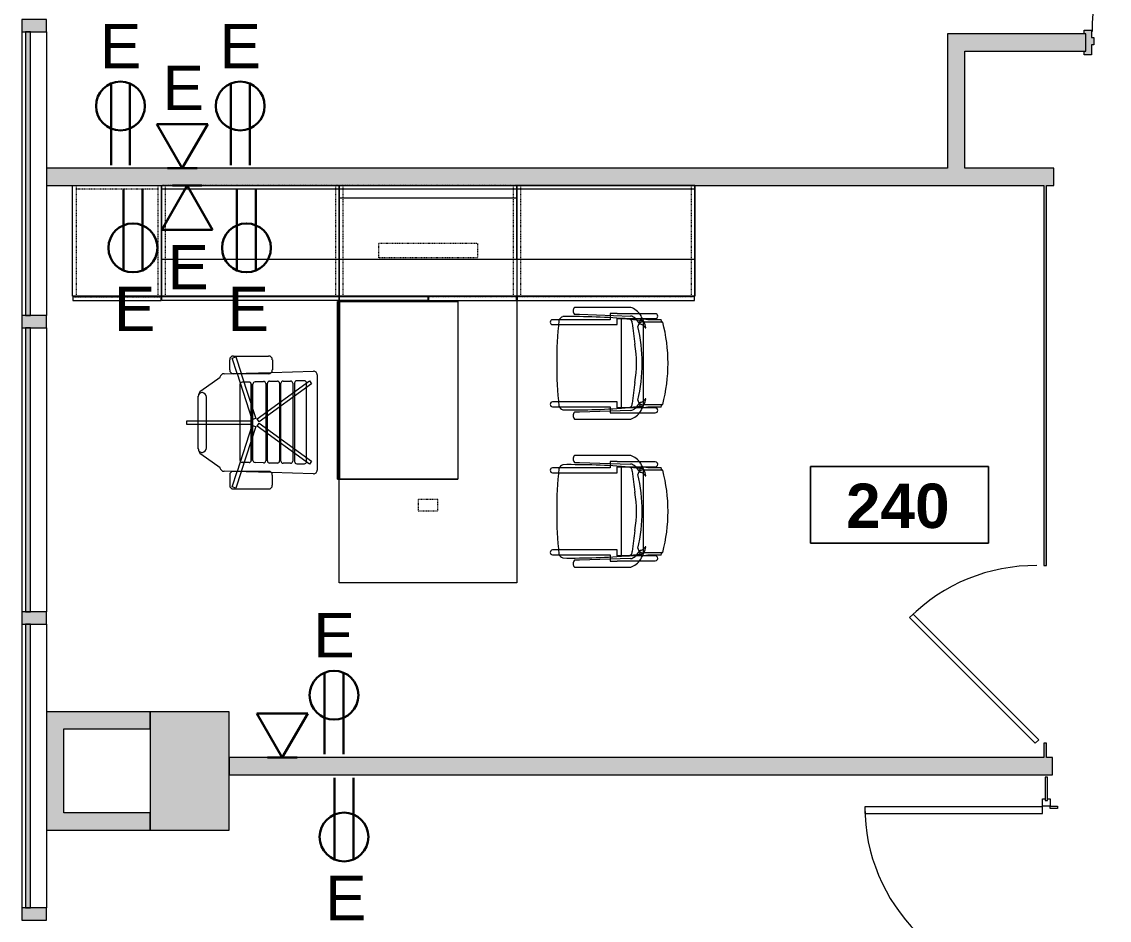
# Model space of a CAD drawing. Header units: inches. Extents: x 1180 to 3050, y -149 to 1363.
# Drawn here: x 1180.4 to 1400.6, y 1053.5 to 1235.6 of the extents above; entities that cross this region are included whole.
import ezdxf

# ---------------------------------------------------------------- set-up
doc = ezdxf.new("R2010")
doc.units = ezdxf.units.IN
doc.header["$MEASUREMENT"] = 0
doc.linetypes.add('Dash', pattern=[0.25, 0.125, -0.125])
for name, color, linetype, lineweight in [('A-ANNO-NOTE', 131, 'Continuous', 30), ('A-AREA-IDEN', 2, 'Continuous', 9), ('A-COLS', 52, 'Continuous', 13), ('A-DOOR', 31, 'Continuous', 13), ('A-GLAZ-CURT', 52, 'Continuous', 13), ('A-GLAZ-CWMG', 51, 'Continuous', 13), ('A-WALL-PATT', 111, 'Continuous', 13), ('I-FURN', 30, 'Continuous', 9), ('I-FURN-PNLS', 30, 'Dash', 9), ('I-WALL', 2, 'Continuous', 13)]:
    doc.layers.add(name, color=color, linetype=linetype, lineweight=lineweight)
doc.styles.add('Swis721 Lt BT', font='swissl.ttf', dxfattribs={"height": 9})
doc.styles.add('Swis721 Lt BT_B_1', font='', dxfattribs={"height": 9})
doc.styles.get('Swis721 Lt BT_B_1').set_extended_font_data('Swis721 Lt BT', bold=True)

# ---------------------------------------------------------------- blocks, each defined once
blk = doc.blocks.new('Column Set - Column Set-6509051-FIRST FLOOR POWER _ SIGNAL')
at = {"layer": 'A-COLS', "lineweight": 9}
h = blk.add_hatch(color=7, dxfattribs=at)
h.paths.add_polyline_path([(3038.48, -123.25), (3038.48, -107.25), (3019.98, -107.25), (3019.98, -123.25)], flags=0)
h.paths.add_polyline_path([(2642.36, -123.25), (2651.67, -123.25), (2651.67, -107.25), (2642.36, -107.25)], flags=0)
h.paths.add_polyline_path([(2666.36, -123.25), (2666.36, -107.25), (2655.17, -107.25), (2655.17, -123.25)], flags=0)
h.paths.add_polyline_path([(2411.67, -123.25), (2411.67, -107.25), (2402.36, -107.25), (2402.36, -123.25)], flags=0)
h.paths.add_polyline_path([(2426.36, -123.25), (2426.36, -107.25), (2415.17, -107.25), (2415.17, -123.25)], flags=0)
h.paths.add_polyline_path([(2175.17, -123.25), (2186.36, -123.25), (2186.36, -107.25), (2175.17, -107.25), (2175.17, -115.8)], flags=0)
h.paths.add_polyline_path([(2162.36, -123.25), (2171.67, -123.25), (2171.67, -107.25), (2162.36, -107.25)], flags=0)
h.paths.add_polyline_path([(1922.3, -123.25), (1931.67, -123.25), (1931.67, -107.25), (1922.3, -107.25)], flags=0)
h.paths.add_polyline_path([(1935.17, -123.25), (1946.3, -123.25), (1946.3, -107.25), (1935.17, -107.25), (1935.17, -115.84)], flags=0)
h.paths.add_polyline_path([(1586.3, -123.25), (1586.3, -107.25), (1562.3, -107.25), (1562.3, -123.25), (1566.26, -123.25)], flags=0)
h.paths.add_polyline_path([(1571.47, 54.24), (1582.78, 65.55), (1565.81, 82.52), (1554.5, 71.21), (1567.73, 57.98)], flags=0)
h.paths.add_polyline_path([(3038.48, 111.75), (3038.48, 135.75), (3019.98, 135.75), (3019.98, 111.75), (3020.29, 111.75)], flags=0)
h.paths.add_polyline_path([(2642.36, 111.75), (2666.36, 111.75), (2666.36, 117.5), (2666.31, 117.5), (2666.31, 123.5), (2666.36, 123.5), (2666.36, 135.75), (2642.36, 135.75)], flags=0)
h.paths.add_polyline_path([(2882.36, 111.75), (2906.36, 111.75), (2906.36, 116.09), (2906.29, 116.09), (2906.29, 135.75), (2882.36, 135.75), (2882.36, 117.5)], flags=0)
h.paths.add_polyline_path([(2402.36, 111.75), (2426.36, 111.75), (2426.36, 135.75), (2402.36, 135.75), (2402.36, 123.07)], flags=0)
h.paths.add_polyline_path([(2162.36, 111.75), (2186.36, 111.75), (2186.36, 135.75), (2162.36, 135.75)], flags=0)
h.paths.add_polyline_path([(1922.3, 111.75), (1946.3, 111.75), (1946.3, 135.75), (1922.3, 135.75)], flags=0)
h.paths.add_polyline_path([(1681.4, 111.75), (1705.4, 111.75), (1705.4, 135.75), (1681.4, 135.75)], flags=0)
h.paths.add_polyline_path([(1401.76, 223.95), (1413.08, 235.26), (1396.11, 252.23), (1384.79, 240.92), (1398.32, 227.38)], flags=0)
h.paths.add_polyline_path([(1206.4, 231.75), (1222.4, 231.75), (1222.4, 255.75), (1206.4, 255.75)], flags=0)
h.paths.add_polyline_path([(3038.48, 351.75), (3038.48, 375.75), (3019.98, 375.75), (3019.98, 351.75), (3020.29, 351.75)], flags=0)
h.paths.add_polyline_path([(2886.54, 351.75), (2906.29, 351.75), (2906.29, 360.9), (2906.36, 360.9), (2906.36, 366.59), (2906.29, 366.59), (2906.29, 375.75), (2882.36, 375.75), (2882.36, 351.75)], flags=0)
h.paths.add_polyline_path([(2666.31, 351.75), (2666.36, 351.75), (2666.36, 364), (2666.31, 364), (2666.31, 370), (2666.36, 370), (2666.36, 375.75), (2642.36, 375.75), (2642.36, 351.75)], flags=0)
h.paths.add_polyline_path([(2402.36, 351.75), (2426.36, 351.75), (2426.36, 375.75), (2402.36, 375.75)], flags=0)
h.paths.add_polyline_path([(2178.1, 351.75), (2186.36, 351.75), (2186.36, 373.75), (2162.36, 373.75), (2162.36, 351.75), (2169.13, 351.75)], flags=0)
h.paths.add_polyline_path([(1946.3, 351.75), (1946.3, 373.75), (1922.3, 373.75), (1922.3, 351.75)], flags=0)
h.paths.add_polyline_path([(1465.4, 351.75), (1465.4, 375.75), (1441.4, 375.75), (1441.4, 351.75)], flags=0)
h.paths.add_polyline_path([(2014.17, 433.88), (2016.66, 439.88), (2008.17, 439.88)], flags=0)
h.paths.add_polyline_path([(2016.66, 439.88), (2020.17, 439.88), (2031.14, 450.85), (2024.07, 457.92), (2011.34, 445.19), (2015.59, 440.95)], flags=0)
h.paths.add_polyline_path([(2067.91, 487.62), (2084.88, 504.59), (2077.81, 511.66), (2060.84, 494.69), (2063.67, 491.86)], flags=0)
h.paths.add_polyline_path([(2163.48, 511.88), (2186.36, 511.88), (2186.36, 535.75), (2162.36, 535.75), (2162.36, 512.6)], flags=0)
h.paths.add_polyline_path([(1930.03, 518.02), (1947, 534.99), (1939.93, 542.07), (1922.95, 525.09), (1927.2, 520.85)], flags=0)
h.paths.add_polyline_path([(2118.15, 553.34), (2129.47, 564.66), (2120.98, 573.14), (2109.67, 561.83), (2113.69, 557.8)], flags=0)
h.paths.add_polyline_path([(1983.77, 571.76), (2000.74, 588.73), (1993.67, 595.81), (1976.69, 578.83), (1978.11, 577.42)], flags=0)
h.paths.add_polyline_path([(1856.49, 591.56), (1873.46, 608.53), (1866.39, 615.6), (1849.42, 598.63), (1856.08, 591.97)], flags=0)
h.paths.add_polyline_path([(2886.54, 591.75), (2906.29, 591.75), (2906.29, 611.15), (2906.36, 611.15), (2906.36, 615.75), (2882.36, 615.75), (2882.36, 591.75)], flags=0)
h.paths.add_polyline_path([(3038.48, 591.75), (3038.48, 615.75), (3019.98, 615.75), (3019.98, 591.75), (3036.81, 591.75)], flags=0)
h.paths.add_polyline_path([(2666.36, 591.75), (2666.36, 615.75), (2642.36, 615.75), (2642.36, 591.75), (2661.13, 591.75)], flags=0)
h.paths.add_polyline_path([(2426.36, 591.75), (2426.36, 615.75), (2402.36, 615.75), (2402.36, 591.75), (2408.36, 591.75)], flags=0)
h.paths.add_polyline_path([(1684.58, 591.75), (1705.35, 591.75), (1705.35, 615.75), (1704.32, 615.75), (1704.32, 615.57), (1696.32, 615.57), (1696.32, 615.75), (1681.4, 615.75), (1681.4, 591.75)], flags=0)
h.paths.add_polyline_path([(1465.4, 591.75), (1465.4, 615.75), (1441.4, 615.75), (1441.4, 591.75), (1456.03, 591.75)], flags=0)
h.paths.add_polyline_path([(1206.4, 591.75), (1222.4, 591.75), (1222.4, 615.75), (1206.4, 615.75), (1206.4, 605)], flags=0)
h.paths.add_polyline_path([(1910.23, 645.3), (1927.2, 662.27), (1920.13, 669.34), (1903.16, 652.37)], flags=0)
h.paths.add_polyline_path([(1783.65, 664.39), (1800.63, 681.37), (1793.55, 688.44), (1776.58, 671.47)], flags=0)
h.paths.add_polyline_path([(2056.6, 665.81), (2065.08, 674.29), (2048.11, 691.26), (2039.63, 682.78), (2049.29, 673.12)], flags=0)
h.paths.add_polyline_path([(1837.39, 718.13), (1854.37, 735.11), (1847.29, 742.18), (1830.32, 725.21), (1834.57, 720.96)], flags=0)
h.paths.add_polyline_path([(1990.13, 732.28), (1998.62, 740.76), (1981.64, 757.73), (1973.16, 749.25), (1989.31, 733.09)], flags=0)
h.paths.add_polyline_path([(2163.86, 743.75), (2180.44, 743.75), (2183.07, 761.75), (2160.36, 761.75), (2160.36, 744.08)], flags=0)
h.paths.add_polyline_path([(2184.36, 743.75), (2184.36, 761.75), (2183.36, 761.75), (2183.36, 743.75)], flags=0)
h.paths.add_polyline_path([(1705.4, 831.75), (1705.4, 855.75), (1681.4, 855.75), (1681.4, 831.75)], flags=0)
h.paths.add_polyline_path([(1206.4, 831.75), (1222.4, 831.75), (1222.4, 855.75), (1206.4, 855.75)], flags=0)
h.paths.add_polyline_path([(1465.4, 831.75), (1465.4, 855.75), (1441.4, 855.75), (1441.4, 831.75)], flags=0)
h.paths.add_polyline_path([(3019.98, 853.75), (3038.48, 853.75), (3038.48, 871.75), (3043.98, 874.5), (3043.98, 877.75), (3019.98, 877.75), (3019.98, 862.5)], flags=0)
h.paths.add_polyline_path([(2882.36, 853.75), (2906.36, 853.75), (2906.36, 877.75), (2882.36, 877.75), (2882.36, 865.49)], flags=0)
h.paths.add_polyline_path([(2650.11, 853.75), (2666.36, 853.75), (2666.36, 877.75), (2642.36, 877.75), (2642.36, 853.75)], flags=0)
h.paths.add_polyline_path([(2402.36, 853.75), (2426.36, 853.75), (2426.36, 877.75), (2402.36, 877.75)], flags=0)
h.paths.add_polyline_path([(2184.36, 859.75), (2184.36, 877.75), (2160.36, 877.75), (2160.36, 859.75), (2178.1, 859.75)], flags=0)
h.paths.add_polyline_path([(1946.9, 871.75), (1946.9, 895.75), (1928.9, 895.75), (1928.9, 871.75)], flags=0)
h.paths.add_polyline_path([(1922.9, 1071.75), (1946.9, 1071.75), (1946.9, 1095.75), (1922.9, 1095.75)], flags=0)
h.paths.add_polyline_path([(1705.4, 1071.75), (1705.4, 1095.75), (1681.4, 1095.75), (1681.4, 1071.75)], flags=0)
h.paths.add_polyline_path([(1441.4, 1071.75), (1465.4, 1071.75), (1465.4, 1095.75), (1441.4, 1095.75), (1441.4, 1073.89)], flags=0)
h.paths.add_polyline_path([(1212.03, 1071.75), (1222.4, 1071.75), (1222.4, 1095.75), (1206.4, 1095.75), (1206.4, 1071.75), (1208.68, 1071.75)], flags=0)
h.paths.add_polyline_path([(1922.9, 1191.75), (1946.9, 1191.75), (1946.9, 1215.75), (1922.9, 1215.75)], flags=0)
h.paths.add_polyline_path([(1946.9, 1338.25), (1946.9, 1356.25), (1940.4, 1356.25), (1938.9, 1354.75), (1922.9, 1354.75), (1922.9, 1338.25)], flags=0)
h.paths.add_polyline_path([(1799.9, 1338.25), (1823.9, 1338.25), (1823.87, 1354.75), (1799.9, 1354.75)], flags=0)
h.paths.add_polyline_path([(1705.4, 1338.25), (1705.4, 1354.75), (1681.4, 1354.75), (1681.4, 1338.25), (1695.06, 1338.25)], flags=0)
h.paths.add_polyline_path([(1566.26, 1338.25), (1586.9, 1338.25), (1586.9, 1354.75), (1562.9, 1354.75), (1562.9, 1338.25)], flags=0)
h.paths.add_polyline_path([(1185.4, 1338.25), (1222.4, 1338.25), (1222.4, 1354.75), (1185.4, 1354.75)], flags=0)
h.paths.add_polyline_path([(1445.44, 1338.25), (1465.4, 1338.25), (1465.4, 1354.75), (1441.4, 1354.75), (1441.4, 1338.25)], flags=0)
h.paths.add_polyline_path([(1340.84, 1338.25), (1343.9, 1338.25), (1343.9, 1354.75), (1319.9, 1354.75), (1319.9, 1338.25)], flags=0)
at = {"layer": 'A-COLS', "color": 8, "lineweight": 20}
for p, q in [((1222.4, 1095.75), (1206.4, 1095.75)), ((1206.4, 1095.75), (1206.4, 1071.75)), ((1222.4, 1071.75), (1222.4, 1095.75)), ((1206.4, 1071.75), (1222.4, 1071.75))]:
    blk.add_line(p, q, dxfattribs=at)
blk = doc.blocks.new('System Panel - Glazed-6522019-FIRST FLOOR POWER _ SIGNAL')
at = {"layer": 'A-GLAZ-CURT', "lineweight": 9}
blk.add_hatch(color=7, dxfattribs=at).paths.add_polyline_path([(-28.75, 1.75), (-28.75, 0.75), (28.75, 0.75), (28.75, 1.75), (4.96, 1.75)], flags=0)
at = {"layer": 'A-GLAZ-CURT', "color": 8, "lineweight": 20}
for p, q in [((28.75, 1.75), (-28.75, 1.75)), ((-28.75, 1.75), (-28.75, 0.75)), ((-28.75, 0.75), (28.75, 0.75)), ((28.75, 0.75), (28.75, 1.75))]:
    blk.add_line(p, q, dxfattribs=at)
blk = doc.blocks.new('Rectangular Mullion - 2_5_ x 5_ rectangular-6520307-FIRST FLOOR POWER _ SIGNAL')
at = {"layer": 'A-GLAZ-CWMG', "lineweight": 9}
blk.add_hatch(color=7, dxfattribs=at).paths.add_polyline_path([(1.25, -2.5), (-1.25, -2.5), (-1.25, 2.5), (1.25, 2.5), (1.25, -1.75)], flags=0)
at = {"layer": 'A-GLAZ-CWMG', "color": 8, "lineweight": 20}
for p, q in [((-1.25, 2.5), (1.25, 2.5)), ((-1.25, -2.5), (-1.25, 2.5)), ((1.25, 2.5), (1.25, -2.5)), ((1.25, -2.5), (-1.25, -2.5))]:
    blk.add_line(p, q, dxfattribs=at)
blk = doc.blocks.new('Rectangular Mullion - 2_5_ x 5_ rectangular-V5-FIRST FLOOR POWER _ SIGNAL')
at = {"layer": 'A-GLAZ-CWMG', "lineweight": 9}
for p, q in [((1180.4, 1233.5), (1180.4, 1176)), ((1185.4, 1233.5), (1185.4, 1205.85)), ((1185.4, 1202.35), (1185.4, 1176))]:
    blk.add_line(p, q, dxfattribs=at)
blk = doc.blocks.new('Rectangular Mullion - 2_5_ x 5_ rectangular-V4-FIRST FLOOR POWER _ SIGNAL')
at = {"layer": 'A-GLAZ-CWMG', "lineweight": 9}
for p, q in [((1814.67, -144.25), (1872.17, -144.25)), ((1814.67, -149.25), (1872.17, -149.25))]:
    blk.add_line(p, q, dxfattribs=at)
blk = doc.blocks.new('Rectangular Mullion - 2_5_ x 5_ rectangular-V6-FIRST FLOOR POWER _ SIGNAL')
at = {"layer": 'A-GLAZ-CWMG', "lineweight": 9}
for p, q in [((1180.4, 1113.5), (1180.4, 1056)), ((1185.4, 1113.5), (1185.4, 1095.75)), ((1185.4, 1071.75), (1185.4, 1056))]:
    blk.add_line(p, q, dxfattribs=at)
blk = doc.blocks.new('Door - Single - Solid Door-6530652-FIRST FLOOR POWER _ SIGNAL')
at = {"layer": 'A-DOOR'}
h = blk.add_hatch(color=250, dxfattribs=at)
h.paths.add_polyline_path([(22.12, 2.41), (22.12, 0.41), (21.62, 0.41), (21.62, -1.09), (22.12, -1.09), (22.12, -2.59), (23.62, -2.59), (23.62, -1.84), (23.24, -1.84), (23.24, 1.66), (23.62, 1.66), (23.62, 2.41), (23.24, 2.41)], flags=0)
h.paths.add_polyline_path([(-15.63, 2.41), (-15.63, 1.66), (-15.26, 1.66), (-15.26, -1.84), (-15.63, -1.84), (-15.63, -2.59), (-14.13, -2.59), (-14.13, -1.09), (-13.63, -1.09), (-13.63, 0.41), (-14.13, 0.41), (-14.13, 2.41), (-15.26, 2.41)], flags=0)
at = {"layer": 'A-DOOR', "color": 8, "lineweight": 20}
for p, q in [((-15.63, 2.41), (-14.13, 2.41)), ((-15.63, 1.66), (-15.63, 2.41)), ((-14.13, 2.41), (-14.13, 0.41)), ((22.12, 2.41), (23.62, 2.41)), ((22.12, 0.41), (22.12, 2.41)), ((23.62, 2.41), (23.62, 1.66)), ((-14.13, 0.41), (-13.63, 0.41)), ((-13.63, 0.41), (-13.63, -1.09)), ((21.62, 0.41), (22.12, 0.41)), ((21.62, -1.09), (21.62, 0.41)), ((-15.63, -2.59), (-15.63, -1.84)), ((-14.13, -1.09), (-14.13, -2.59)), ((-13.63, -1.09), (-14.13, -1.09)), ((-13.03, -1.62), (-14.01, -2.59)), ((12.42, -27.07), (-13.03, -1.62)), ((22.12, -1.09), (21.62, -1.09)), ((22.12, -2.59), (22.12, -1.09)), ((23.62, -1.84), (23.62, -2.59)), ((-14.13, -2.59), (-15.63, -2.59)), ((-14.01, -2.59), (11.45, -28.04)), ((23.62, -2.59), (22.12, -2.59)), ((11.45, -28.04), (12.42, -27.07))]:
    blk.add_line(p, q, dxfattribs=at)
at = {"layer": 'A-DOOR', "lineweight": 9}
blk.add_arc((-14.01, -2.59), 36, 315, 0.5, dxfattribs=at)
blk = doc.blocks.new('Door - Glass Single - Patch - Short Handle-6515139-FIRST FLOOR POWER _ SIGNAL')
at = {"layer": 'A-DOOR', "color": 8, "lineweight": 20}
for p, q in [((-8.16, -26.75), (17.29, -1.29)), ((18, -2), (-7.46, -27.46)), ((17.29, -1.29), (18, -2)), ((-7.46, -27.46), (-8.16, -26.75))]:
    blk.add_line(p, q, dxfattribs=at)
at = {"layer": 'A-DOOR', "lineweight": 9}
blk.add_arc((18, -2), 36, 179.5, 225, dxfattribs=at)
blk = doc.blocks.new('F - EXECUTIVE DESK 2 - F - EXECUTIVE DESK 2-V79-FIRST FLOOR POWER _ SIGNAL')
at = {"layer": 'I-FURN'}
for p, q in [((23.5, -35.87), (23.5, -12)), ((23.5, -12), (23.5, -35.86)), ((23.5, -12), (59.5, -12)), ((23.5, -12), (59.5, -12)), ((59.5, -35.86), (59.5, -12)), ((59.5, -12), (59.5, -35.87)), ((23.5, -35.87), (23.5, -35.99)), ((23.5, -36), (23.5, -35.87)), ((23.5, -35.87), (23.5, -35.94)), ((23.5, -35.93), (23.5, -35.87)), ((59.5, -35.87), (23.5, -35.87)), ((59.5, -35.87), (23.5, -35.87)), ((23.5, -35.99), (23.5, -35.93)), ((23.5, -35.94), (23.5, -36)), ((23.5, -36), (23.5, -36.1)), ((23.5, -36.37), (23.5, -36)), ((23.5, -36.18), (23.5, -36)), ((23.5, -36.02), (23.5, -36.08)), ((23.5, -36.13), (23.5, -36.18)), ((23.5, -36.17), (23.5, -36.37)), ((23.5, -36.37), (59.5, -36.37)), ((59.5, -35.87), (59.5, -35.93)), ((59.5, -35.94), (59.5, -35.87)), ((59.5, -35.87), (59.5, -36)), ((59.5, -35.99), (59.5, -35.87)), ((59.5, -35.93), (59.5, -35.99)), ((59.5, -36), (59.5, -35.94)), ((59.5, -36), (59.5, -36.05)), ((59.5, -36), (59.5, -36.37)), ((59.5, -36.1), (59.5, -36)), ((59.5, -36.08), (59.5, -36.02)), ((59.5, -36.05), (59.5, -36.1)), ((59.5, -36.1), (59.5, -36.14)), ((59.5, -36.18), (59.5, -36.13)), ((59.5, -36.14), (59.5, -36.17)), ((59.5, -36.17), (59.5, -36.18)), ((59.5, -36.3), (59.5, -36.17)), ((59.5, -36.37), (59.5, -36.3)), ((37.84, -49.71), (37.6, -41.21)), ((38.35, -40.44), (57.65, -40.44)), ((39.56, -42.02), (40.16, -41.57)), ((40.16, -41.57), (47.86, -52.17)), ((48.14, -52.17), (55.84, -41.57)), ((55.84, -41.57), (56.44, -42.02)), ((58.4, -41.21), (58.16, -49.71)), ((39.55, -43.05), (39.55, -44.59)), ((39.55, -43.05), (39.55, -44.59)), ((47.26, -52.62), (39.56, -42.02)), ((55.91, -42.61), (39.99, -42.61)), ((55.91, -42.61), (39.99, -42.61)), ((56.44, -42.02), (48.74, -52.62)), ((56.35, -44.59), (56.35, -43.05)), ((56.35, -44.59), (56.35, -43.05)), ((39.61, -47.35), (39.61, -45.85)), ((39.61, -47.35), (39.61, -45.85)), ((39.99, -45.03), (55.9, -45.03)), ((39.99, -45.03), (55.9, -45.03)), ((40.06, -45.41), (55.82, -45.41)), ((40.06, -45.41), (55.82, -45.41)), ((56.26, -45.85), (56.26, -47.35)), ((56.26, -45.85), (56.26, -47.35)), ((55.82, -47.79), (40.06, -47.79)), ((55.82, -47.79), (40.06, -47.79)), ((40.06, -48.07), (55.78, -48.07)), ((40.06, -48.07), (55.78, -48.07)), ((34.54, -57.42), (34.54, -50.28)), ((35.28, -49.53), (37.36, -49.53)), ((38.06, -57.42), (37.84, -49.74)), ((38.11, -50.28), (38.11, -57.42)), ((39.61, -50.08), (39.61, -48.51)), ((39.61, -50.08), (39.61, -48.51)), ((55.78, -50.52), (40.06, -50.52)), ((55.78, -50.52), (40.06, -50.52)), ((56.22, -48.51), (56.22, -50.08)), ((56.22, -48.51), (56.22, -50.08)), ((57.9, -50.28), (57.9, -57.42)), ((58.16, -49.74), (57.94, -57.42)), ((60.72, -49.53), (58.64, -49.53)), ((61.47, -57.42), (61.47, -50.28)), ((39.76, -53.03), (39.68, -51.34)), ((39.68, -51.34), (39.76, -53.03)), ((40.12, -50.88), (55.75, -50.88)), ((40.12, -50.88), (55.75, -50.88)), ((47.86, -52.17), (47.26, -52.62)), ((48.74, -52.62), (48.14, -52.17)), ((56.19, -51.34), (56.11, -53.03)), ((56.19, -51.34), (56.11, -53.03)), ((38.11, -55.82), (47.17, -52.87)), ((47.41, -53.59), (38.15, -56.6)), ((39.8, -54.24), (39.84, -55.66)), ((39.8, -54.24), (39.84, -55.66)), ((55.67, -53.45), (40.2, -53.45)), ((55.67, -53.45), (40.2, -53.45)), ((55.67, -53.79), (40.24, -53.79)), ((40.24, -53.79), (55.67, -53.79)), ((47.17, -52.87), (47.41, -53.59)), ((47.63, -53.75), (48.38, -53.75)), ((47.63, -64.52), (47.63, -53.75)), ((48.38, -53.75), (48.38, -64.52)), ((48.6, -53.59), (48.83, -52.87)), ((57.85, -56.6), (48.6, -53.59)), ((48.83, -52.87), (57.9, -55.82)), ((56.07, -55.66), (56.11, -54.24)), ((56.11, -54.24), (56.07, -55.66)), ((34.71, -56.92), (38.01, -55.85)), ((34.95, -57.64), (34.71, -56.92)), ((38.04, -56.63), (34.95, -57.64)), ((38.01, -55.85), (38.11, -55.82)), ((38.11, -56.61), (38.04, -56.63)), ((40.28, -56.09), (55.63, -56.09)), ((40.28, -56.09), (55.63, -56.09)), ((57.9, -55.82), (57.99, -55.85)), ((57.96, -56.63), (57.9, -56.61)), ((61.06, -57.64), (57.96, -56.63)), ((57.99, -55.85), (61.29, -56.92)), ((61.29, -56.92), (61.06, -57.64)), ((37.36, -58.17), (35.28, -58.17)), ((38.06, -57.65), (38.06, -57.47)), ((38.11, -59.31), (38.06, -57.65)), ((57.94, -57.65), (57.89, -59.31)), ((57.94, -57.47), (57.94, -57.65)), ((58.64, -58.17), (60.72, -58.17)), ((41.56, -63.98), (38.81, -60.13)), ((57.19, -60.13), (54.44, -63.98)), ((42.87, -62.9), (53.13, -62.9)), ((53.31, -64.52), (42.69, -64.52)), ((53.27, -64.52), (42.73, -64.52)), ((47.63, -66.85), (47.63, -64.52)), ((48.38, -64.52), (48.38, -66.85)), ((48.38, -66.85), (47.63, -66.85))]:
    blk.add_line(p, q, dxfattribs=at)
for centre, radius, start, end in [((38.35, -41.19), 0.75, 90, 181.6253), ((57.65, -41.19), 0.75, 358.3747, 90), ((35.28, -50.28), 0.746, 90, 180), ((37.36, -50.28), 0.746, 0, 90), ((58.64, -50.28), 0.746, 90, 180), ((60.72, -50.28), 0.746, 0, 90), ((35.28, -57.42), 0.746, 180, 270), ((37.36, -57.42), 0.746, 270, 0), ((38.97, -59.29), 0.861, 181.6253, 259.2912), ((57.03, -59.29), 0.861, 280.7088, 358.3747), ((58.64, -57.42), 0.746, 180, 270), ((60.72, -57.42), 0.746, 270, 0), ((42.87, -63.87), 0.972, 90, 170), ((42.73, -63.71), 0.819, 180, 270), ((53.13, -63.87), 0.972, 10, 90), ((53.27, -63.71), 0.819, 270, 0), ((42.72, -63.02), 1.5, 219.5448, 268.6344), ((53.28, -63.02), 1.5, 271.3656, 320.4552)]:
    blk.add_arc(centre, radius, start, end, dxfattribs=at)
for centre, major_axis, ratio, start_param, end_param in [((39.99, -43.05), (0.441, 0), 0.994522, 1.570796, 3.141593), ((39.99, -43.05), (0.441, 0), 0.994522, 1.570796, 3.141593), ((55.91, -43.05), (0.441, 0), 0.994522, 0, 1.570796), ((55.91, -43.05), (0.441, 0), 0.994522, 0, 1.570796), ((39.99, -44.59), (0.441, 0), 0.994522, 3.141593, 4.712389), ((39.99, -44.59), (-0.441, 0), 0.994522, 0, 1.570796), ((40.06, -45.85), (0.441, 0), 0.999591, 1.570796, 3.141593), ((40.06, -45.85), (0.441, 0), 0.999591, 1.570796, 3.141593), ((55.82, -45.85), (0.441, 0), 0.999591, 0, 1.570796), ((55.82, -45.85), (-0.441, 0), 0.999591, 3.141593, 4.712389), ((55.9, -44.59), (-0.442, 0), 0.994522, 1.570796, 3.141593), ((55.9, -44.59), (-0.442, 0), 0.994522, 1.570796, 3.141593), ((40.06, -47.35), (0.441, 0), 0.999591, 3.141593, 4.712389), ((40.06, -47.35), (-0.441, 0), 0.999591, 0, 1.570796), ((40.06, -48.51), (0.441, 0), 0.999403, 1.570796, 3.141593), ((40.06, -48.51), (0.441, 0), 0.999403, 1.570796, 3.141593), ((55.78, -48.51), (0.441, 0), 0.999403, 0, 1.570796), ((55.78, -48.51), (0.441, 0), 0.999403, 0, 1.570796), ((55.82, -47.35), (0.441, 0), 0.999591, 4.712389, 6.283185), ((55.82, -47.35), (0.441, 0), 0.999591, 4.712389, 6.283185), ((40.06, -50.08), (0.441, 0), 0.999403, 3.141593, 4.712389), ((40.06, -50.08), (0.441, 0), 0.999403, 3.141593, 4.712389), ((55.78, -50.08), (0.441, 0), 0.999403, 4.712389, 6.283185), ((55.78, -50.08), (0.441, 0), 0.999403, 4.712389, 6.283185), ((40.12, -51.32), (0.441, 0), 0.998574, 1.570796, 3.191177), ((40.12, -51.32), (0.441, 0), 0.998574, 1.570796, 3.191177), ((55.75, -51.32), (0.441, 0), 0.998574, 6.233601, 7.853982), ((55.75, -51.32), (0.441, 0), 0.998574, 6.233601, 7.853982), ((40.2, -53.01), (0.441, 0), 0.998574, 3.191177, 4.712389), ((40.2, -53.01), (0.441, 0), 0.998574, 3.191177, 4.712389), ((40.24, -54.23), (0.441, 0), 0.99965, 1.570796, 3.16704), ((40.24, -54.23), (0.441, 0), 0.99965, 1.570796, 3.16704), ((55.67, -53.01), (0.441, 0), 0.998574, 4.712389, 6.233601), ((55.67, -53.01), (0.441, 0), 0.998574, 4.712389, 6.233601), ((55.67, -54.23), (0.441, 0), 0.99965, 6.257738, 7.853982), ((55.67, -54.23), (0.441, 0), 0.99965, 6.257738, 7.853982), ((40.28, -55.65), (0.441, 0), 0.99965, 3.16704, 4.712389), ((40.28, -55.65), (0.441, 0), 0.99965, 3.16704, 4.712389), ((55.63, -55.65), (0.441, 0), 0.99965, 4.712389, 6.257738), ((55.63, -55.65), (0.441, 0), 0.99965, 4.712389, 6.257738)]:
    blk.add_ellipse(centre, major_axis=major_axis, ratio=ratio, start_param=start_param, end_param=end_param, dxfattribs=at)
at = {"layer": 'I-FURN-PNLS', "linetype": 'Continuous'}
for p, q in [((0, 36), (15, 36)), ((0, 0), (0, 36)), ((0, 36), (0, 0)), ((15, 36), (0, 36)), ((0, 36), (15, 36)), ((0, 0), (0, 36)), ((0.75, 36), (0.75, 0)), ((15, 36), (22.38, 36)), ((22.38, 36), (15, 36)), ((15, 36), (15, 0)), ((22.38, 36), (22.38, 0)), ((22.38, 0), (22.38, 36)), ((22.5, 35.94), (22.5, 0.06)), ((23.25, 35.94), (22.5, 35.94)), ((23.25, 0.06), (23.25, 35.94)), ((0, 0), (0.75, 0)), ((0, -72), (0, 0)), ((0, 0), (0.75, 0)), ((0, -72), (0, 0)), ((0, 0), (0.75, 0)), ((15, 0), (0, 0)), ((0.75, 0), (0.75, -72)), ((0.75, 0), (0.75, -72)), ((0.75, 0), (2.5, 0)), ((2.5, -36), (2.5, 0)), ((2.5, 0), (15, 0)), ((2.5, 0), (15, 0)), ((15, 0), (80.5, 0)), ((15, 0), (22.38, 0)), ((22.38, 0), (22.38, -36)), ((22.5, 0.06), (23.25, 0.06)), ((80.5, 0), (80.5, -36)), ((0, 0), (15, 0)), ((0, -72), (0, 0)), ((0, -72), (0, 0)), ((0, 0), (0.75, 0)), ((0, -36), (0, 0)), ((0.75, 0), (0.75, -72)), ((0.75, 0), (2.5, 0)), ((2.5, 0), (15, 0)), ((15, 0), (15, -72)), ((15, 0), (22.38, 0)), ((22.38, 0), (22.38, -36)), ((23.25, -0.06), (22.5, -0.06)), ((22.5, -0.06), (22.5, -17.94)), ((23.25, -17.94), (23.25, -0.06)), ((23.5, -36.37), (23.5, -12)), ((23.5, -12), (59.5, -12)), ((59.5, -12), (59.5, -36.37)), ((22.5, -17.94), (23.25, -17.94)), ((22.5, -18.06), (23.25, -18.06)), ((22.5, -35.94), (22.5, -18.06)), ((23.25, -18.06), (23.25, -35.94)), ((0, -36), (0.75, -36)), ((0, -72), (0, -36)), ((0.75, -36), (0, -36)), ((0.75, -36), (2.5, -36)), ((2.5, -36), (0.75, -36)), ((15, -36), (2.5, -36)), ((2.5, -36), (15, -36)), ((15, -36), (2.5, -36)), ((80.5, -36), (15, -36)), ((15, -36), (22.38, -36)), ((22.38, -36), (15, -36)), ((22.38, -36), (22.38, -72)), ((22.38, -36), (22.38, -72)), ((23.25, -35.94), (22.5, -35.94)), ((22.5, -36.06), (23.25, -36.06)), ((22.5, -71.94), (22.5, -36.06)), ((23.25, -36.06), (23.25, -71.94)), ((59.5, -36.37), (23.5, -36.37)), ((15, -72), (0, -72)), ((0.75, -72), (0, -72)), ((0.75, -72), (0, -72)), ((0.75, -72), (0, -72)), ((0, -72), (22.38, -72)), ((0, -90), (0, -72)), ((0.75, -72), (0, -72)), ((15, -72), (0.75, -72)), ((15, -72), (0.75, -72)), ((22.38, -72), (15, -72)), ((22.38, -72), (15, -72)), ((22.38, -72), (22.38, -90)), ((23.25, -71.94), (22.5, -71.94)), ((23.28, -72.06), (22.53, -72.06)), ((22.53, -72.06), (22.53, -89.94)), ((23.28, -89.94), (23.28, -72.06)), ((22.38, -90), (0, -90)), ((22.53, -89.94), (23.28, -89.94))]:
    blk.add_line(p, q, dxfattribs=at)
at = {"layer": 'I-FURN-PNLS'}
for p, q in [((0, 0), (0, 36)), ((0, 35.25), (15, 35.25)), ((15, 35.25), (22.38, 35.25)), ((22.38, 0), (22.38, 36)), ((22.5, 0.06), (22.5, 35.94)), ((0, 0.75), (15, 0.75)), ((0, 0), (0, -72)), ((15, 0.75), (22.38, 0.75)), ((22.38, 0), (22.38, -36)), ((0, 0), (0, -36)), ((0, -0.75), (0.75, -0.75)), ((0.75, -0.75), (2.5, -0.75)), ((2.5, -0.75), (15, -0.75)), ((15, -0.75), (22.38, -0.75)), ((22.5, -17.94), (22.5, -0.06)), ((11.63, -8), (14.63, -8)), ((11.63, -28), (11.63, -8)), ((14.63, -8), (14.63, -28)), ((63.57, -16.03), (63.57, -19.97)), ((65.93, -16.03), (63.57, -16.03)), ((65.93, -19.97), (65.93, -16.03)), ((22.5, -18.06), (22.5, -35.94)), ((63.57, -19.97), (65.93, -19.97)), ((14.63, -28), (11.63, -28)), ((0, -35.25), (0.75, -35.25)), ((0, -36), (0, -72)), ((0, -36.75), (0.75, -36.75)), ((0.75, -35.25), (2.5, -35.25)), ((0.75, -36.75), (15, -36.75)), ((2.5, -35.25), (15, -35.25)), ((15, -35.25), (22.38, -35.25)), ((15, -36.75), (22.38, -36.75)), ((22.38, -36), (22.38, -72)), ((22.5, -36.06), (22.5, -71.94)), ((0, -71.25), (0.75, -71.25)), ((0.75, -71.25), (15, -71.25)), ((15, -71.25), (22.38, -71.25)), ((22.53, -89.94), (22.53, -72.06)), ((0, -72.75), (22.38, -72.75)), ((0.75, -72.75), (0.75, -89.25)), ((0, -89.25), (22.38, -89.25))]:
    blk.add_line(p, q, dxfattribs=at)
blk = doc.blocks.new('F-Haworth_Chair_X99-Seminar - X99 Seminar Chair with Glides-V80-FIRST FLOOR POWER _ SIGNAL')
at = {"layer": 'I-FURN'}
for p, q in [((-8.34, 11.52), (-8.42, 7.57)), ((-8.42, 7.57), (-8.34, 11.37)), ((8.42, 7.57), (8.34, 11.52)), ((8.34, 11.37), (8.42, 7.57)), ((-10.04, 10.02), (-10.04, 6.81)), ((-9.04, 7.4), (-9.04, 10.02)), ((9.04, 10.02), (9.04, 7.4)), ((10.04, 6.81), (10.04, 10.02)), ((-10.04, 6.81), (-10.04, 5)), ((-9.13, 5.92), (-8.07, 6.77)), ((-9.04, 5.99), (-9.04, 7.4)), ((-8.68, 6.87), (-8.75, 6.22)), ((-8.62, 7.42), (-8.68, 6.87)), ((-8.6, 7.6), (-8.62, 7.43)), ((-8.61, 6.81), (-8.23, 6.95)), ((-8.49, 7.6), (-8.56, 7.6)), ((-7.65, 7.6), (-8.4, 7.6)), ((-8.03, 6.81), (-7.95, 6.87)), ((3.84, 7.6), (-7.65, 7.6)), ((-7.18, 7.99), (-7.21, 8.13)), ((7.65, 7.6), (3.88, 7.6)), ((7.21, 8.13), (7.18, 7.99)), ((8.4, 7.6), (7.65, 7.6)), ((7.95, 6.87), (8.03, 6.81)), ((8.07, 6.77), (9.13, 5.92)), ((8.23, 6.95), (8.61, 6.81)), ((8.56, 7.6), (8.49, 7.6)), ((8.62, 7.43), (8.6, 7.6)), ((8.68, 6.87), (8.62, 7.42)), ((8.75, 6.22), (8.68, 6.87)), ((9.04, 7.4), (9.04, 5.99)), ((10.04, 5), (10.04, 6.81)), ((-11.32, 5.06), (-11.32, -5.48)), ((-10.04, 4.99), (-10.04, 2.27)), ((-9.92, -5.36), (-9.57, 4.97)), ((-8.9, 4.8), (-9.07, 3.2)), ((-9.04, 3.62), (-9.04, 5.99)), ((-8.88, 4.99), (-8.89, 4.91)), ((-8.75, 6.22), (-8.88, 4.99)), ((8.88, 4.99), (8.75, 6.22)), ((8.89, 4.91), (8.88, 4.99)), ((9.07, 3.2), (8.9, 4.8)), ((9.04, 5.99), (9.04, 3.62)), ((9.57, 4.97), (9.92, -5.36)), ((10.04, 2.27), (10.04, 4.99)), ((11.32, -5.48), (11.32, 5.06)), ((-10.04, 2.27), (-10.07, 2.27)), ((-10.07, 2.27), (-10.07, 0.89)), ((-9.07, 3.2), (-9.07, 3.12)), ((-9.07, 3.12), (9.07, 3.12)), ((-9.04, 3.43), (-9.04, 3.62)), ((-9.04, 3.12), (-9.04, 3.43)), ((-9.04, 2.27), (-9.04, 3.12)), ((-7.83, 2.27), (-9.04, 2.27)), ((-7.83, -9.57), (-7.83, 2.27)), ((9.04, 2.27), (7.83, 2.27)), ((7.83, 2.27), (7.83, -9.57)), ((9.04, 3.62), (9.04, 3.43)), ((9.04, 3.43), (9.04, 3.12)), ((9.04, 3.12), (9.04, 2.27)), ((9.07, 3.12), (9.07, 3.2)), ((10.07, 2.27), (10.04, 2.27)), ((10.07, 0.89), (10.07, 2.27)), ((-10.07, 0.89), (-9.71, 0.89)), ((-9.71, 0.89), (-9.2, 0.89)), ((-9.2, 0.89), (-8.82, 0.89)), ((-8.82, 0.89), (-8.82, -9.44)), ((8.82, 0.89), (9.2, 0.89)), ((8.82, -9.44), (8.82, 0.89)), ((9.2, 0.89), (9.71, 0.89)), ((9.71, 0.89), (10.07, 0.89)), ((-11.32, -5.48), (-11.3, -6.32)), ((-9.92, -6.36), (-9.92, -5.36)), ((9.92, -5.36), (9.92, -6.36)), ((11.3, -6.32), (11.32, -5.48)), ((-8.82, -9.44), (-8.82, -10.78)), ((-7.83, -10.78), (-7.83, -9.57)), ((7.83, -9.57), (7.83, -10.78)), ((8.82, -10.78), (8.82, -9.44))]:
    blk.add_line(p, q, dxfattribs=at)
for centre, radius, start, end in [((-36.06, 10.03), 27.2, 355.9857, 2.5118), ((0, -20.73), 33.17, 104.5766, 105.5522), ((0, -20.29), 32.89, 75.3075, 104.696), ((0, -20.73), 33.17, 74.4478, 75.4234), ((36.06, 10.03), 27.2, 177.4882, 184.0143), ((-9.54, 10.02), 0.498, 360, 180), ((9.54, 10.02), 0.498, 360, 180), ((-7.87, 3.92), 3.63, 121.9522, 161.8211), ((-4.71, -1.15), 9.61, 116.0036, 121.9522), ((-5.2, 7.86), 3.74, 175.9857, 189.9064), ((-4.71, -1.15), 9.61, 113.5094, 116.0036), ((-8.28, 7.33), 0.613, 189.9064, 237.4573), ((-4.71, -1.15), 9.61, 112.927, 113.3607), ((-4.71, -1.15), 9.61, 105.0666, 112.7369), ((-7.37, 7.55), 1.05, 178.8214, 214.7998), ((-7.37, 7.55), 1.05, 178.8214, 264.0446), ((-6.55, 6.76), 1.38, 147.5752, 174.9122), ((-6.55, 6.76), 1.38, 117.0503, 145.9813), ((0, -26.49), 33.83, 77.2285, 102.7715), ((6.55, 6.76), 1.38, 34.0187, 62.9497), ((4.71, -1.15), 9.61, 67.2631, 74.9334), ((7.37, 7.55), 1.05, 275.9554, 1.1786), ((6.55, 6.76), 1.38, 5.0878, 32.4248), ((7.37, 7.55), 1.05, 325.2002, 1.1786), ((4.71, -1.15), 9.61, 66.6393, 67.073), ((4.71, -1.15), 9.61, 63.9964, 66.4906), ((8.28, 7.33), 0.613, 302.5427, 350.0936), ((5.2, 7.86), 3.74, 350.0936, 4.0143), ((4.71, -1.15), 9.61, 58.0478, 63.9964), ((7.87, 3.92), 3.63, 18.1789, 58.0478), ((-8.18, 4.9), 1.39, 132.8922, 177.1987), ((144.06, -7.32), 153.52, 175.4787, 180.5251), ((-8.24, 4.59), 0.763, 84.2338, 165.7662), ((-11.32, 48.08), 42.84, 274.2301, 280.0233), ((0, -15.97), 22.19, 79.9767, 100.0233), ((11.32, 48.08), 42.84, 259.9767, 265.7699), ((8.24, 4.59), 0.763, 14.2338, 95.7662), ((-144.06, -7.32), 153.52, 359.4749, 4.5213), ((8.18, 4.9), 1.39, 2.8013, 47.1078), ((-10.58, -5.68), 0.956, 221.8901, 314.1099), ((10.58, -5.68), 0.956, 225.8901, 318.1099), ((-8.21, -8.28), 1.31, 200.0433, 249.9567), ((8.21, -8.28), 1.31, 290.0433, 339.9567), ((-8.32, -10.78), 0.495, 180, 360), ((0, 75.01), 84.96, 264.1475, 275.8525), ((8.32, -10.78), 0.495, 180, 360)]:
    blk.add_arc(centre, radius, start, end, dxfattribs=at)
blk = doc.blocks.new('F-Haworth_Chair_X99-Seminar - X99 Seminar Chair with Glides-V81-FIRST FLOOR POWER _ SIGNAL')
at = {"layer": 'I-FURN'}
for p, q in [((-8.34, 11.52), (-8.42, 7.57)), ((-8.42, 7.57), (-8.34, 11.37)), ((8.42, 7.57), (8.34, 11.52)), ((8.34, 11.37), (8.42, 7.57)), ((-10.04, 10.02), (-10.04, 6.81)), ((-9.04, 7.4), (-9.04, 10.02)), ((9.04, 10.02), (9.04, 7.4)), ((10.04, 6.81), (10.04, 10.02)), ((-10.04, 6.81), (-10.04, 5)), ((-9.13, 5.92), (-8.07, 6.77)), ((-9.04, 5.99), (-9.04, 7.4)), ((-8.68, 6.87), (-8.75, 6.22)), ((-8.62, 7.42), (-8.68, 6.87)), ((-8.6, 7.6), (-8.62, 7.43)), ((-8.61, 6.81), (-8.23, 6.95)), ((-8.49, 7.6), (-8.56, 7.6)), ((-7.65, 7.6), (-8.4, 7.6)), ((-8.03, 6.81), (-7.95, 6.87)), ((7.65, 7.6), (-7.65, 7.6)), ((-7.18, 7.99), (-7.21, 8.13)), ((7.21, 8.13), (7.18, 7.99)), ((8.4, 7.6), (7.65, 7.6)), ((7.95, 6.87), (8.03, 6.81)), ((8.07, 6.77), (9.13, 5.92)), ((8.23, 6.95), (8.61, 6.81)), ((8.56, 7.6), (8.49, 7.6)), ((8.62, 7.43), (8.6, 7.6)), ((8.68, 6.87), (8.62, 7.42)), ((8.75, 6.22), (8.68, 6.87)), ((9.04, 7.4), (9.04, 5.99)), ((10.04, 5), (10.04, 6.81)), ((-11.32, 5.06), (-11.32, -5.48)), ((-10.04, 4.99), (-10.04, 2.27)), ((-9.92, -5.36), (-9.57, 4.97)), ((-8.9, 4.8), (-9.07, 3.2)), ((-9.04, 3.62), (-9.04, 5.99)), ((-8.88, 4.99), (-8.89, 4.91)), ((-8.75, 6.22), (-8.88, 4.99)), ((8.88, 4.99), (8.75, 6.22)), ((8.89, 4.91), (8.88, 4.99)), ((9.07, 3.2), (8.9, 4.8)), ((9.04, 5.99), (9.04, 3.62)), ((9.57, 4.97), (9.92, -5.36)), ((10.04, 2.27), (10.04, 4.99)), ((11.32, -5.48), (11.32, 5.06)), ((-10.04, 2.27), (-10.07, 2.27)), ((-10.07, 2.27), (-10.07, 0.89)), ((-9.07, 3.2), (-9.07, 3.12)), ((-9.07, 3.12), (9.07, 3.12)), ((-9.04, 3.43), (-9.04, 3.62)), ((-9.04, 3.12), (-9.04, 3.43)), ((-9.04, 2.27), (-9.04, 3.12)), ((-7.83, 2.27), (-9.04, 2.27)), ((-7.83, -9.57), (-7.83, 2.27)), ((9.04, 2.27), (7.83, 2.27)), ((7.83, 2.27), (7.83, -9.57)), ((9.04, 3.62), (9.04, 3.43)), ((9.04, 3.43), (9.04, 3.12)), ((9.04, 3.12), (9.04, 2.27)), ((9.07, 3.12), (9.07, 3.2)), ((10.07, 2.27), (10.04, 2.27)), ((10.07, 0.89), (10.07, 2.27)), ((-10.07, 0.89), (-9.71, 0.89)), ((-9.71, 0.89), (-9.2, 0.89)), ((-9.2, 0.89), (-8.82, 0.89)), ((-8.82, 0.89), (-8.82, -9.44)), ((8.82, 0.89), (9.2, 0.89)), ((8.82, -9.44), (8.82, 0.89)), ((9.2, 0.89), (9.71, 0.89)), ((9.71, 0.89), (10.07, 0.89)), ((-11.32, -5.48), (-11.3, -6.32)), ((-9.92, -6.36), (-9.92, -5.36)), ((9.92, -5.36), (9.92, -6.36)), ((11.3, -6.32), (11.32, -5.48)), ((-8.82, -9.44), (-8.82, -10.78)), ((-7.83, -10.78), (-7.83, -9.57)), ((7.83, -9.57), (7.83, -10.78)), ((8.82, -10.78), (8.82, -9.44))]:
    blk.add_line(p, q, dxfattribs=at)
for centre, radius, start, end in [((-36.06, 10.03), 27.2, 355.9857, 2.5118), ((0, -20.73), 33.17, 104.5766, 105.5522), ((0, -20.29), 32.89, 75.3075, 104.696), ((0, -20.73), 33.17, 74.4478, 75.4234), ((36.06, 10.03), 27.2, 177.4882, 184.0143), ((-9.54, 10.02), 0.498, 360, 180), ((9.54, 10.02), 0.498, 360, 180), ((-7.87, 3.92), 3.63, 121.9522, 161.8211), ((-4.71, -1.15), 9.61, 116.0036, 121.9522), ((-5.2, 7.86), 3.74, 175.9857, 189.9064), ((-4.71, -1.15), 9.61, 113.5094, 116.0036), ((-8.28, 7.33), 0.613, 189.9064, 237.4573), ((-4.71, -1.15), 9.61, 112.927, 113.3607), ((-4.71, -1.15), 9.61, 105.0666, 112.7369), ((-7.37, 7.55), 1.05, 178.8214, 214.7998), ((-7.37, 7.55), 1.05, 178.8214, 264.0446), ((-6.55, 6.76), 1.38, 147.5752, 174.9122), ((-6.55, 6.76), 1.38, 117.0503, 145.9813), ((0, -26.49), 33.83, 77.2285, 102.7715), ((6.55, 6.76), 1.38, 34.0187, 62.9497), ((4.71, -1.15), 9.61, 67.2631, 74.9334), ((7.37, 7.55), 1.05, 275.9554, 1.1786), ((6.55, 6.76), 1.38, 5.0878, 32.4248), ((7.37, 7.55), 1.05, 325.2002, 1.1786), ((4.71, -1.15), 9.61, 66.6393, 67.073), ((4.71, -1.15), 9.61, 63.9964, 66.4906), ((8.28, 7.33), 0.613, 302.5427, 350.0936), ((5.2, 7.86), 3.74, 350.0936, 4.0143), ((4.71, -1.15), 9.61, 58.0478, 63.9964), ((7.87, 3.92), 3.63, 18.1789, 58.0478), ((-8.18, 4.9), 1.39, 132.8922, 177.1987), ((144.06, -7.32), 153.52, 175.4787, 180.5251), ((-8.24, 4.59), 0.763, 84.2338, 165.7662), ((-11.32, 48.08), 42.84, 274.2301, 280.0233), ((0, -15.97), 22.19, 79.9767, 100.0233), ((11.32, 48.08), 42.84, 259.9767, 265.7699), ((8.24, 4.59), 0.763, 14.2338, 95.7662), ((-144.06, -7.32), 153.52, 359.4749, 4.5213), ((8.18, 4.9), 1.39, 2.8013, 47.1078), ((-10.58, -5.68), 0.956, 221.8901, 314.1099), ((10.58, -5.68), 0.956, 225.8901, 318.1099), ((-8.21, -8.28), 1.31, 200.0433, 249.9567), ((8.21, -8.28), 1.31, 290.0433, 339.9567), ((-8.32, -10.78), 0.495, 180, 360), ((0, 75.01), 84.96, 264.1475, 275.8525), ((8.32, -10.78), 0.495, 180, 360)]:
    blk.add_arc(centre, radius, start, end, dxfattribs=at)
blk = doc.blocks.new('Door - Single - Solid Door-7206262-FIRST FLOOR POWER _ SIGNAL')
at = {"layer": 'A-DOOR', "lineweight": 9}
for p, q in [((-15.63, 0.68), (-14.13, 0.68)), ((-15.63, 0.16), (-15.63, 0.68)), ((-14.13, 2.14), (-13.63, 2.14)), ((-14.13, 0.68), (-14.13, 2.14)), ((-14.13, 0.64), (-14.13, -0.86)), ((-13.63, 0.64), (-14.13, 0.64)), ((-13.63, 2.14), (-13.63, 0.64)), ((21.62, 2.14), (22.12, 2.14)), ((21.62, 0.64), (21.62, 2.14)), ((22.12, 0.64), (21.62, 0.64)), ((22.12, 2.14), (22.12, 0.68)), ((22.12, 0.68), (23.62, 0.68)), ((22.12, -0.86), (22.12, 0.64)), ((23.62, 0.68), (23.62, 0.16)), ((-15.63, -0.86), (-15.63, -0.34)), ((-14.13, -0.86), (-15.63, -0.86)), ((23.62, -0.86), (22.12, -0.86)), ((23.62, -0.34), (23.62, -0.86))]:
    blk.add_line(p, q, dxfattribs=at)
at = {"layer": 'A-DOOR'}
for p, q in [((-12.63, -0.86), (-14.01, -0.86)), ((-14.01, -0.86), (-14.01, -36.86)), ((-12.63, -36.86), (-12.63, -0.86)), ((-14.01, -36.86), (-12.63, -36.86))]:
    blk.add_line(p, q, dxfattribs=at)
at = {"layer": 'A-DOOR', "lineweight": 9}
blk.add_arc((-14.01, -0.86), 36, 270, 0.5, dxfattribs=at)
blk = doc.blocks.new('Room Tag - Number Only-4120135-FIRST FLOOR POWER _ SIGNAL')
at = {"layer": 'A-AREA-IDEN'}
for p, q in [((-0.1881, -0.1636), (-0.1881, -0.0018)), ((-0.1881, -0.0018), (0.1869, -0.0018)), ((0.1869, -0.0018), (-0.1881, -0.0018)), ((-0.1881, -0.0018), (-0.1881, -0.1636)), ((0.1869, -0.0018), (0.1869, -0.1636)), ((0.1869, -0.1636), (0.1869, -0.0018)), ((0.1869, -0.1636), (-0.1881, -0.1636)), ((-0.1881, -0.1636), (0.1869, -0.1636))]:
    blk.add_line(p, q, dxfattribs=at)

msp = doc.modelspace()

# ---------------------------------------------------------------- hatches: boundary and pattern name
at = {"layer": 'A-WALL-PATT', "lineweight": 9}
h = msp.add_hatch(color=7, dxfattribs=at)
h.paths.add_polyline_path([(1434.4, 1229.62), (1444.9, 1229.62), (1444.9, 1233.12), (1434.4, 1233.12), (1434.4, 1230.19)], flags=0)
h.paths.add_polyline_path([(1371.4, 1229.62), (1395.9, 1229.62), (1395.9, 1233.12), (1367.9, 1233.12), (1367.9, 1229.62)], flags=0)
for points in [[(1367.9, 1205.85), (1371.4, 1205.85), (1371.4, 1229.62), (1367.9, 1229.62)], [(1244.68, 1202.35), (1389.4, 1202.35), (1389.4, 1205.85), (1185.4, 1205.85), (1185.4, 1202.35), (1212.03, 1202.35)], [(1185.4, 1092.25), (1206.4, 1092.25), (1206.4, 1095.75), (1185.4, 1095.75)], [(1185.4, 1071.75), (1188.9, 1071.75), (1188.9, 1092.25), (1185.4, 1092.25)], [(1389.15, 1082.99), (1389.15, 1086.49), (1222.4, 1086.49), (1222.4, 1082.99), (1340.84, 1082.99)], [(1188.9, 1071.75), (1206.4, 1071.75), (1206.4, 1075.25), (1188.9, 1075.25)]]:
    msp.add_hatch(color=7, dxfattribs=at).paths.add_polyline_path(points, flags=0)
h = msp.add_hatch(color=7, dxfattribs=at)
h.paths.add_polyline_path([(1387.4, 1086.49), (1387.9, 1086.49), (1387.9, 1089.36), (1387.4, 1089.36), (1387.4, 1087.89)], flags=0)
h.paths.add_polyline_path([(1387.4, 1125.36), (1387.9, 1125.36), (1387.9, 1202.35), (1387.4, 1202.35), (1387.4, 1125.99)], flags=0)

# ---------------------------------------------------------------- linework, layer by layer
at = {"layer": 'A-ANNO-NOTE'}
for p, q in [((1198.48, 1206.5), (1198.48, 1223.03)), ((1198.48, 1206.5), (1198.48, 1223.03)), ((1202.31, 1206.5), (1202.31, 1223.03)), ((1222.73, 1206.5), (1222.73, 1223.03)), ((1222.73, 1206.5), (1222.73, 1223.03)), ((1226.56, 1206.5), (1226.56, 1223.03)), ((1212.9, 1205.85), (1207.75, 1214.78)), ((1207.75, 1214.78), (1218.06, 1214.78)), ((1212.9, 1205.85), (1218.06, 1214.78)), ((1215.9, 1205.85), (1209.9, 1205.85)), ((1200.99, 1201.7), (1200.99, 1185.17)), ((1204.83, 1201.7), (1204.83, 1185.17)), ((1204.83, 1201.7), (1204.83, 1185.17)), ((1213.9, 1202.35), (1208.75, 1193.42)), ((1210.9, 1202.35), (1216.9, 1202.35)), ((1213.9, 1202.35), (1219.06, 1193.42)), ((1223.99, 1201.7), (1223.99, 1185.17)), ((1227.83, 1201.7), (1227.83, 1185.17)), ((1227.83, 1201.7), (1227.83, 1185.17)), ((1219.06, 1193.42), (1208.75, 1193.42)), ((1241.73, 1087.14), (1241.73, 1103.67)), ((1241.73, 1087.14), (1241.73, 1103.67)), ((1245.56, 1087.14), (1245.56, 1103.67)), ((1233.15, 1086.49), (1228, 1095.42)), ((1228, 1095.42), (1238.31, 1095.42)), ((1233.15, 1086.49), (1238.31, 1095.42)), ((1236.15, 1086.49), (1230.15, 1086.49)), ((1243.74, 1082.33), (1243.74, 1065.81)), ((1247.58, 1082.33), (1247.58, 1065.81)), ((1247.58, 1082.33), (1247.58, 1065.81))]:
    msp.add_line(p, q, dxfattribs=at)
for centre in [(1200.39, 1218.47), (1224.64, 1218.47), (1202.91, 1189.73), (1225.91, 1189.73), (1243.64, 1099.1), (1245.66, 1070.37)]:
    msp.add_circle(centre, 4.95, dxfattribs=at)
at = {"layer": 'I-WALL', "color": 8, "lineweight": 20}
for p, q in [((1395.9, 1233.12), (1367.9, 1233.12)), ((1367.9, 1233.12), (1367.9, 1205.85)), ((1395.9, 1229.62), (1395.9, 1233.12)), ((1371.4, 1229.62), (1395.9, 1229.62)), ((1371.4, 1205.85), (1371.4, 1229.62)), ((1367.9, 1205.85), (1185.4, 1205.85)), ((1185.4, 1205.85), (1185.4, 1202.35)), ((1389.4, 1205.85), (1371.4, 1205.85)), ((1389.4, 1202.35), (1389.4, 1205.85)), ((1185.4, 1202.35), (1387.4, 1202.35)), ((1387.4, 1202.35), (1387.4, 1125.36)), ((1387.9, 1202.35), (1389.4, 1202.35)), ((1387.9, 1125.36), (1387.9, 1202.35)), ((1387.4, 1125.36), (1387.9, 1125.36)), ((1206.4, 1095.75), (1185.4, 1095.75)), ((1185.4, 1095.75), (1185.4, 1071.75)), ((1206.4, 1092.25), (1206.4, 1095.75)), ((1188.9, 1092.25), (1206.4, 1092.25)), ((1188.9, 1075.25), (1188.9, 1092.25)), ((1387.4, 1089.36), (1387.4, 1086.49)), ((1387.9, 1089.36), (1387.4, 1089.36)), ((1387.9, 1086.49), (1387.9, 1089.36)), ((1387.4, 1086.49), (1222.4, 1086.49)), ((1222.4, 1086.49), (1222.4, 1082.99)), ((1389.15, 1086.49), (1387.9, 1086.49)), ((1389.15, 1082.99), (1389.15, 1086.49)), ((1222.4, 1082.99), (1389.15, 1082.99)), ((1206.4, 1075.25), (1188.9, 1075.25)), ((1206.4, 1071.75), (1206.4, 1075.25)), ((1185.4, 1071.75), (1206.4, 1071.75))]:
    msp.add_line(p, q, dxfattribs=at)
at = {"layer": 'I-WALL'}
for p, q in [((1388.15, 1082.5), (1387.65, 1082.5)), ((1387.65, 1082.5), (1387.65, 1077.75)), ((1388.15, 1077.75), (1388.15, 1082.5)), ((1387.65, 1077.75), (1388.15, 1077.75))]:
    msp.add_line(p, q, dxfattribs=at)

# ---------------------------------------------------------------- block references
at = {"layer": 'A-AREA-IDEN', "xscale": 95.99999999999994, "yscale": 95.99999999999994, "zscale": 95.99999999999994}
msp.add_blockref('Room Tag - Number Only-4120135-FIRST FLOOR POWER _ SIGNAL', (1358.21, 1145.59), dxfattribs=at)
at = {"layer": 'A-COLS', "lineweight": 9}
msp.add_blockref('Column Set - Column Set-6509051-FIRST FLOOR POWER _ SIGNAL', (0, 0), dxfattribs=at)
at = {"layer": 'A-DOOR'}
for name, p, rotation in [('Door - Single - Solid Door-6530652-FIRST FLOOR POWER _ SIGNAL', (1419.15, 1231.28), 180), ('Door - Glass Single - Patch - Short Handle-6515139-FIRST FLOOR POWER _ SIGNAL', (1387.65, 1107.36), 269.9999999999999), ('Door - Single - Solid Door-7206262-FIRST FLOOR POWER _ SIGNAL', (1387.99, 1062.49), 269.9999999999999)]:
    msp.add_blockref(name, p, dxfattribs=dict(at, rotation=rotation))
at = {"layer": 'A-GLAZ-CURT', "lineweight": 9, "rotation": 89.99999999999991}
for p in [(1182.9, 1204.75), (1182.9, 1144.75), (1182.9, 1084.75)]:
    msp.add_blockref('System Panel - Glazed-6522019-FIRST FLOOR POWER _ SIGNAL', p, dxfattribs=at)
at = {"layer": 'A-GLAZ-CWMG', "lineweight": 9, "extrusion": (0, 0, -1), "rotation": 90.0000000000001}
for p in [(-1182.9, 1234.75), (-1182.9, 1174.75), (-1182.9, 1114.75), (-1182.9, 1054.75)]:
    msp.add_blockref('Rectangular Mullion - 2_5_ x 5_ rectangular-6520307-FIRST FLOOR POWER _ SIGNAL', p, dxfattribs=at)
at = {"layer": 'A-GLAZ-CWMG', "lineweight": 9}
for name in ['Rectangular Mullion - 2_5_ x 5_ rectangular-V5-FIRST FLOOR POWER _ SIGNAL', 'Rectangular Mullion - 2_5_ x 5_ rectangular-V6-FIRST FLOOR POWER _ SIGNAL']:
    msp.add_blockref(name, (0, 0), dxfattribs=at)
at = {"layer": 'A-GLAZ-CWMG', "lineweight": 9, "rotation": 270.0000000000002}
msp.add_blockref('Rectangular Mullion - 2_5_ x 5_ rectangular-V4-FIRST FLOOR POWER _ SIGNAL', (1329.66, 2988.17), dxfattribs=at)
at = {"layer": 'I-FURN'}
for name, p, rotation in [('F - EXECUTIVE DESK 2 - F - EXECUTIVE DESK 2-V79-FIRST FLOOR POWER _ SIGNAL', (1280.68, 1202.35), 269.9999999999995), ('F-Haworth_Chair_X99-Seminar - X99 Seminar Chair with Glides-V81-FIRST FLOOR POWER _ SIGNAL', (1298.68, 1166.35), 269.9999999999996), ('F-Haworth_Chair_X99-Seminar - X99 Seminar Chair with Glides-V80-FIRST FLOOR POWER _ SIGNAL', (1298.68, 1136.35), 269.9999999999995)]:
    msp.add_blockref(name, p, dxfattribs=dict(at, rotation=rotation))

# ---------------------------------------------------------------- texts
at = {"layer": 'A-ANNO-NOTE', "lineweight": 9, "char_height": 9, "width": 9.393, "attachment_point": 1, "style": 'Swis721 Lt BT'}
for insert in [(1196.21, 1235.11), (1220.46, 1235.11), (1208.9, 1226.64), (1209.9, 1190.33), (1199.08, 1181.86), (1222.08, 1181.86), (1239.46, 1115.74), (1241.83, 1062.5)]:
    msp.add_mtext('E', dxfattribs=dict(at, insert=insert))
at = {"layer": 'A-AREA-IDEN', "insert": (1347.32, 1141.97), "char_height": 9, "width": 25.452, "attachment_point": 1, "style": 'Swis721 Lt BT_B_1'}
msp.add_mtext('240', dxfattribs=at)

doc.saveas('drawing.dxf')
